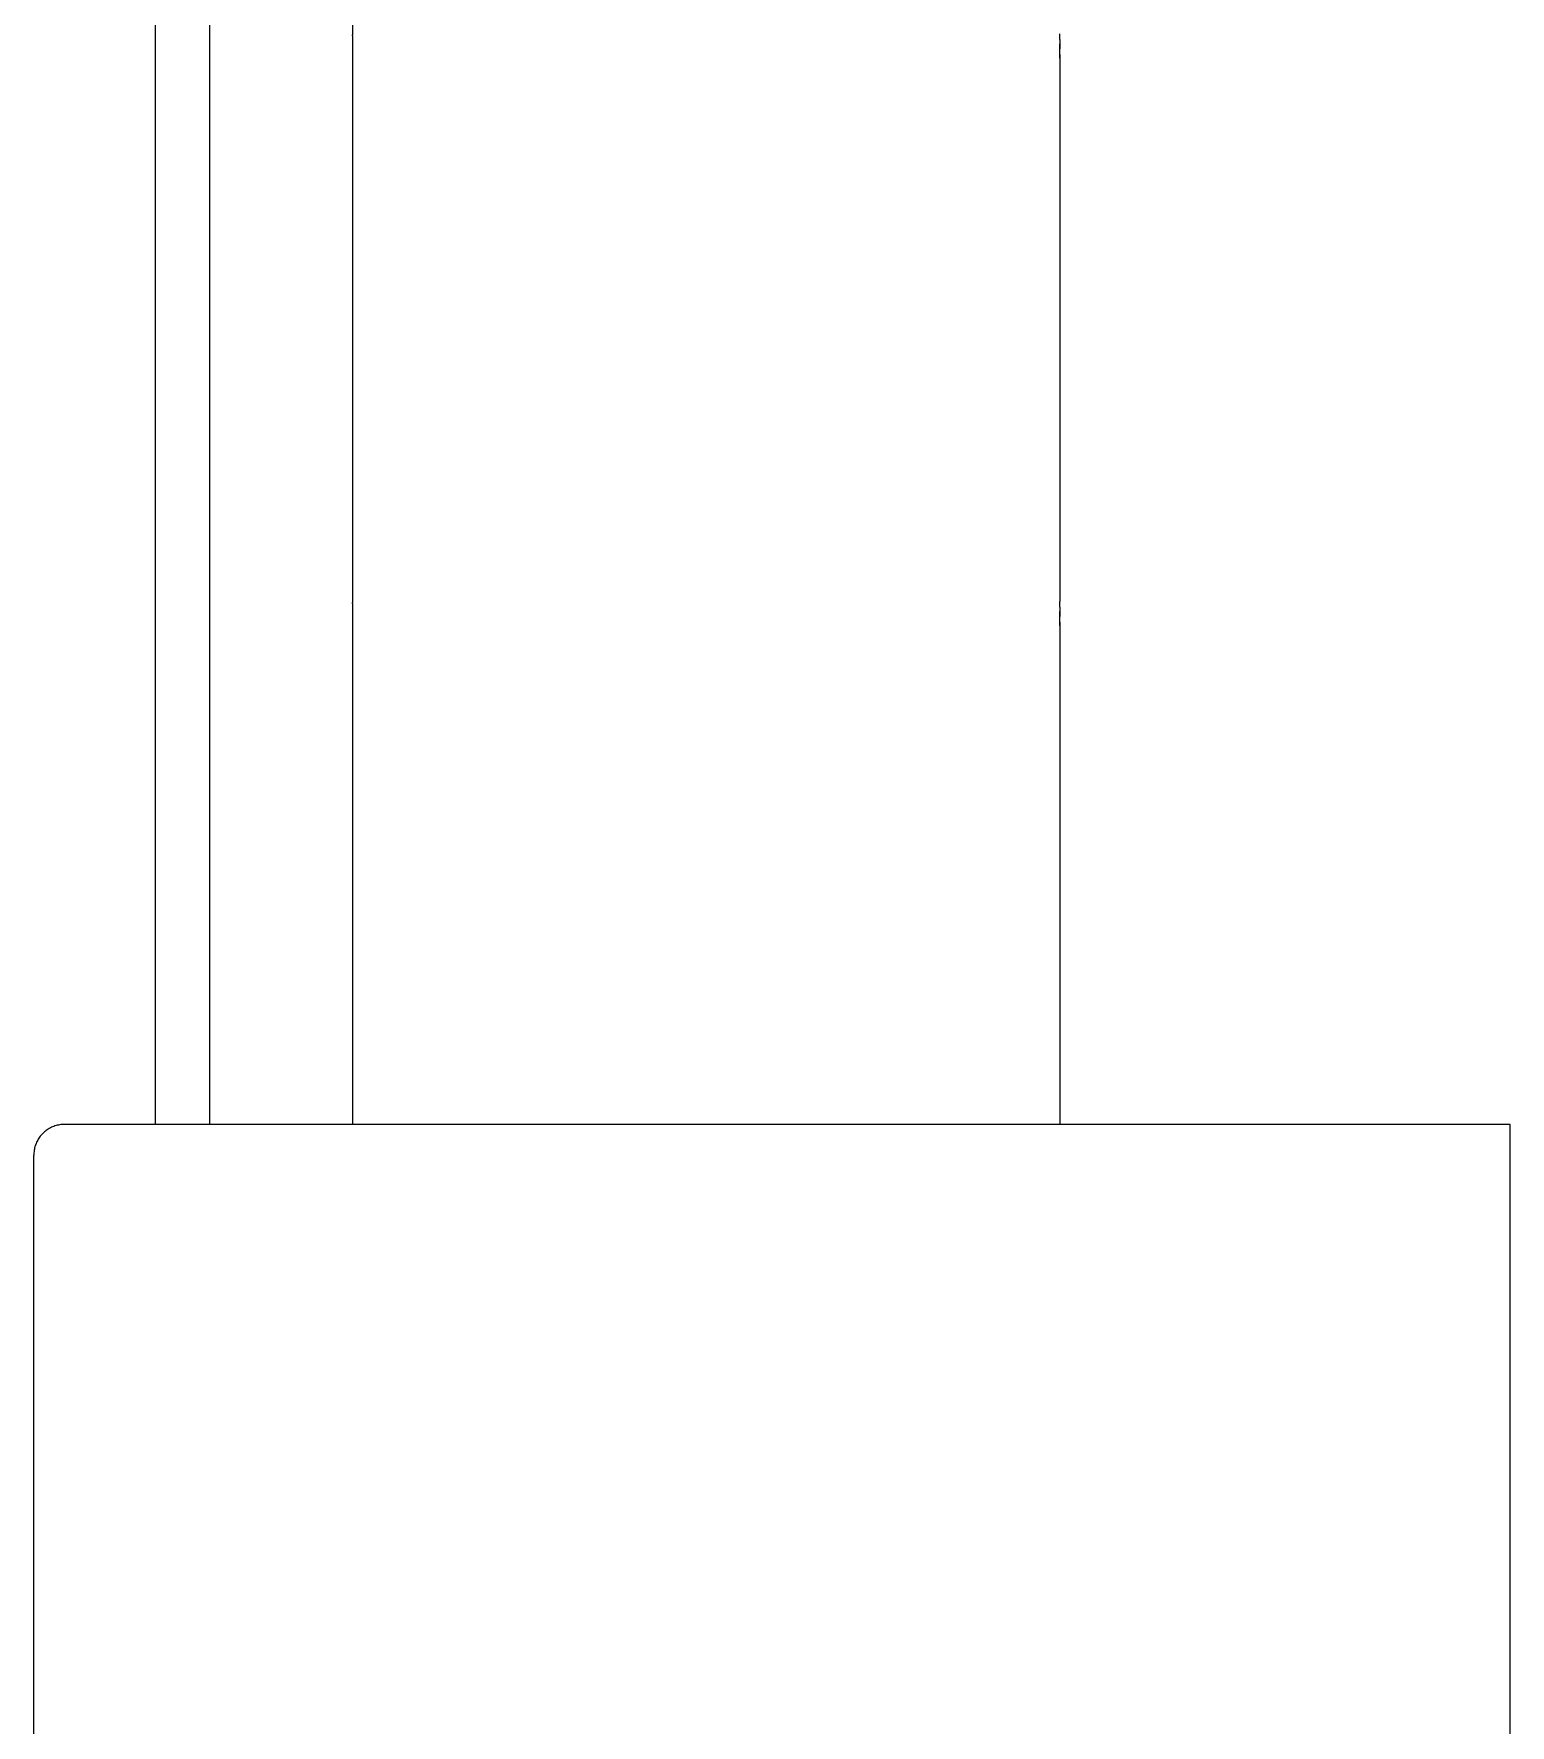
# Model space of a CAD drawing. Extents: x -3873 to 164127, y 7129 to 96529.
# Drawn here: x 61007.2 to 61224.2, y 50912.9 to 51161.6 of the extents above; entities that cross this region are included whole.
import ezdxf
from ezdxf.enums import TextEntityAlignment as Align

# ---------------------------------------------------------------- set-up
doc = ezdxf.new("R2010")
doc.units = 0
doc.layers.get('0').update_dxf_attribs({"linetype": 'CONTINUOUS'})
doc.layers.add('LAYOUT', color=90, linetype='CONTINUOUS')
doc.layers.add('POSNR', color=4, linetype='CONTINUOUS')
doc.styles.add('015_100', font='arial.ttf', dxfattribs={"height": 150})

# ---------------------------------------------------------------- blocks, each defined once
blk = doc.blocks.new('evisceration_H_L_separator_d')
at = {"ltscale": 20}
for p, q in [((-117.198175, -991.50085), (-117.198175, -1381.50025)), ((99.803175, -1261.49905), (99.803175, -1376.9989)), ((-117.198175, -1381.50025), (-114.949025, -1381.50025)), ((-114.949025, -1381.50025), (92.832975, -1381.50025)), ((-51.020825, -1455.33145), (-51.020825, -1381.50025)), ((52.980025, -1455.46265), (52.980025, -1381.50025)), ((73.979175, -1549.5148), (73.979175, -1381.50025)), ((81.980925, -1549.5148), (81.980925, -1381.50025)), ((92.832975, -1381.50025), (95.301825, -1381.50025)), ((-51.014725, -1456.0852), (-50.999425, -1456.93055)), ((-51.020825, -1538.797), (-51.020825, -1458.39235)), ((52.980025, -1458.11465), (52.980025, -1458.25805)), ((52.980025, -1538.9313), (52.980025, -1458.25805)), ((-51.014725, -1539.5508), (-50.999425, -1540.3992)), ((52.980025, -1541.5802), (52.980025, -1541.7267)), ((52.980025, -1553.17385), (52.980025, -1541.7267))]:
    blk.add_line(p, q, dxfattribs=at)
for points in [[(95.301825, -1381.50025), (95.478825, -1381.4972), (95.658875, -1381.485), (95.835875, -1381.4667), (96.012875, -1381.44225), (96.189875, -1381.41175), (96.366875, -1381.3721), (96.537775, -1381.3263), (96.708675, -1381.27445), (96.879575, -1381.21645), (97.044375, -1381.1493), (97.209175, -1381.07605), (97.367875, -1380.9967), (97.523525, -1380.91125), (97.676075, -1380.82275), (97.825625, -1380.7251), (97.969075, -1380.6244), (98.109425, -1380.51455), (98.246775, -1380.4047), (98.374925, -1380.28565), (98.500075, -1380.1636), (98.622125, -1380.03845), (98.738125, -1379.9042), (98.847975, -1379.7699), (98.951725, -1379.62955), (99.052425, -1379.4861), (99.143975, -1379.33655), (99.232475, -1379.18395), (99.314875, -1379.0314), (99.391175, -1378.8727), (99.461375, -1378.71095), (99.525475, -1378.54615), (99.583425, -1378.38135), (99.632275, -1378.21045), (99.678025, -1378.03955), (99.714675, -1377.8656), (99.748225, -1377.69165), (99.769575, -1377.52075), (99.787925, -1377.3468), (99.797075, -1377.17285), (99.803175, -1376.9989)], [(-51.002475, -1454.81265), (-51.005525, -1454.81265), (-51.005525, -1454.81875), (-51.008625, -1454.8279), (-51.011675, -1454.86145), (-51.014725, -1454.953), (-51.017775, -1455.0812), (-51.020825, -1455.33145)], [(-51.008625, -1457.5409), (-50.996375, -1456.7871), (-50.987225, -1456.28055), (-50.984175, -1456.03335), (-50.978075, -1455.6885), (-50.978075, -1455.38025), (-50.984175, -1455.09645), (-50.987225, -1454.98355), (-50.990275, -1454.8981), (-50.993325, -1454.8584), (-50.996375, -1454.83095), (-50.999425, -1454.81265), (-51.002475, -1454.81265)], [(52.980025, -1458.11465), (52.976975, -1457.74535), (52.970875, -1456.9855), (52.964775, -1456.26525), (52.964775, -1455.954), (52.970875, -1455.61525), (52.970875, -1455.49625), (52.973925, -1455.41995), (52.976975, -1455.39245), (52.976975, -1455.3894), (52.976975, -1455.38635)], [(-51.002475, -1538.2782), (-51.005525, -1538.28125), (-51.005525, -1538.2843), (-51.008625, -1538.2965), (-51.011675, -1538.3301), (-51.014725, -1538.4186), (-51.017775, -1538.5437), (-51.020825, -1538.797)], [(-51.008625, -1541.0065), (-50.996375, -1540.25575), (-50.987225, -1539.74915), (-50.984175, -1539.505), (-50.978075, -1539.1571), (-50.978075, -1538.8428), (-50.981125, -1538.64745), (-50.984175, -1538.4827), (-50.990275, -1538.35145), (-50.996375, -1538.30875), (-50.999425, -1538.28735), (-50.999425, -1538.28125), (-51.002475, -1538.2782)], [(52.980025, -1541.5802), (52.976975, -1541.21095), (52.970875, -1540.45105), (52.964775, -1539.73085), (52.964775, -1539.41955), (52.970875, -1539.0808), (52.970875, -1538.9618), (52.973925, -1538.8855), (52.976975, -1538.85805), (52.976975, -1538.855)]]:
    blk.add_lwpolyline(points, dxfattribs=at)
for centre, radius, start, end in [((-2.378825, -1455.2124), 48.641548, 180.140761, 181.028378), ((25.819425, -1455.20935), 27.162034, 358.088615, 359.463614), ((52.336125, -1455.43825), 0.642947, 357.814424, 4.62555), ((-3.398125, -1458.5602), 47.62311, 178.771649, 179.797448), ((-2.372725, -1538.678), 48.649393, 180.140836, 181.028303), ((25.819425, -1538.67495), 27.162034, 358.088615, 359.463614), ((52.336125, -1538.90685), 0.642947, 357.814424, 4.62555), ((-3.382875, -1542.02575), 47.63857, 178.77182, 179.797284)]:
    blk.add_arc(centre, radius, start, end, dxfattribs=at)
at = {"layer": 'POSNR', "color": 4, "linetype": 'Continuous', "style": '015_100', "flags": 8}
blk.add_attdef('C01.25', text='', height=100, rotation=90, dxfattribs=at).set_placement((-459.697018, -334.484529), align=Align.MIDDLE)

msp = doc.modelspace()

# ---------------------------------------------------------------- block references
at = {"layer": 'LAYOUT', "color": 2, "ltscale": 20, "rotation": 180}
msp.add_blockref('evisceration_H_L_separator_d', (61106.99, 49619.77), dxfattribs=at)

doc.saveas('drawing.dxf')
